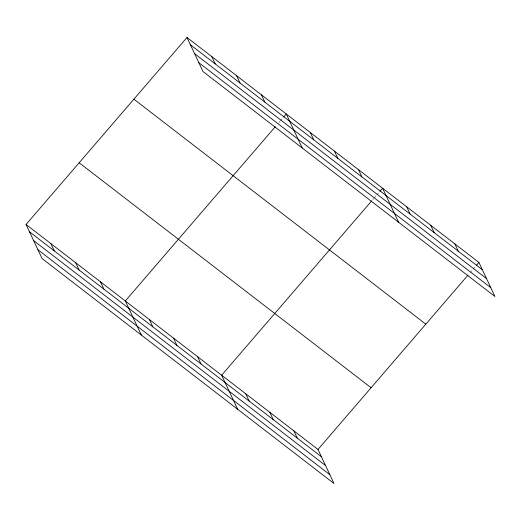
<?xml version="1.0" encoding="UTF-8"?>
<svg xmlns="http://www.w3.org/2000/svg" width="521" height="521" viewBox="0 0 521 521"><rect width="100%" height="100%" fill="white"/><g stroke="black" fill="none" stroke-linecap="round" stroke-linejoin="round"><path stroke-width="0.39" stroke-dasharray="2.6 1.95" d="M278.956 122.448L279.998 121.237M280.513 120.631L283.118 117.603M372.691 199.706L373.733 198.501M374.254 197.895L376.338 195.473M376.859 194.867L379.457 191.845M470.072 272.737L472.677 269.709M473.198 269.103L475.797 266.081"/><path stroke-width="0.78" d="M26.05 224.492L317.986 449.454L334.013 483.514L42.077 258.553L26.05 224.492L186.987 37.486L478.923 262.447L494.95 296.508L203.014 71.546L186.987 37.486M275.309 126.681L125.307 300.975L141.334 335.036M283.639 117.004L286.244 113.975L302.271 148.036M371.649 200.917L221.646 375.211L237.674 409.272M379.978 191.24L382.583 188.211L398.611 222.272M317.986 449.454L467.988 275.153M476.318 265.476L478.923 262.447M190.419 44.78L482.355 269.741M194.574 53.617L486.51 278.579M198.853 62.715L490.795 287.677M133.877 99.198L425.813 324.16M79.159 162.78L371.095 387.741M29.482 231.786L321.418 456.748M33.637 240.617L325.579 465.579M37.922 249.715L329.858 474.677M454.84 243.893L458.272 251.187M430.75 225.333L434.182 232.626M406.667 206.772L410.099 214.066M358.5 169.651L361.932 176.945M334.41 151.097L337.842 158.391M310.327 132.536L313.759 139.83M261.431 94.855L264.863 102.149M236.612 75.734L240.044 83.028M211.8 56.613L215.232 63.901M293.903 430.893L297.335 438.187M269.819 412.332L273.251 419.626M245.736 393.772L249.168 401.066M197.563 356.657L200.995 363.951M173.48 338.096L176.912 345.39M149.397 319.536L152.829 326.83M100.494 281.854L103.926 289.148M75.682 262.734L79.114 270.028M50.863 243.613L54.295 250.907"/></g></svg>
